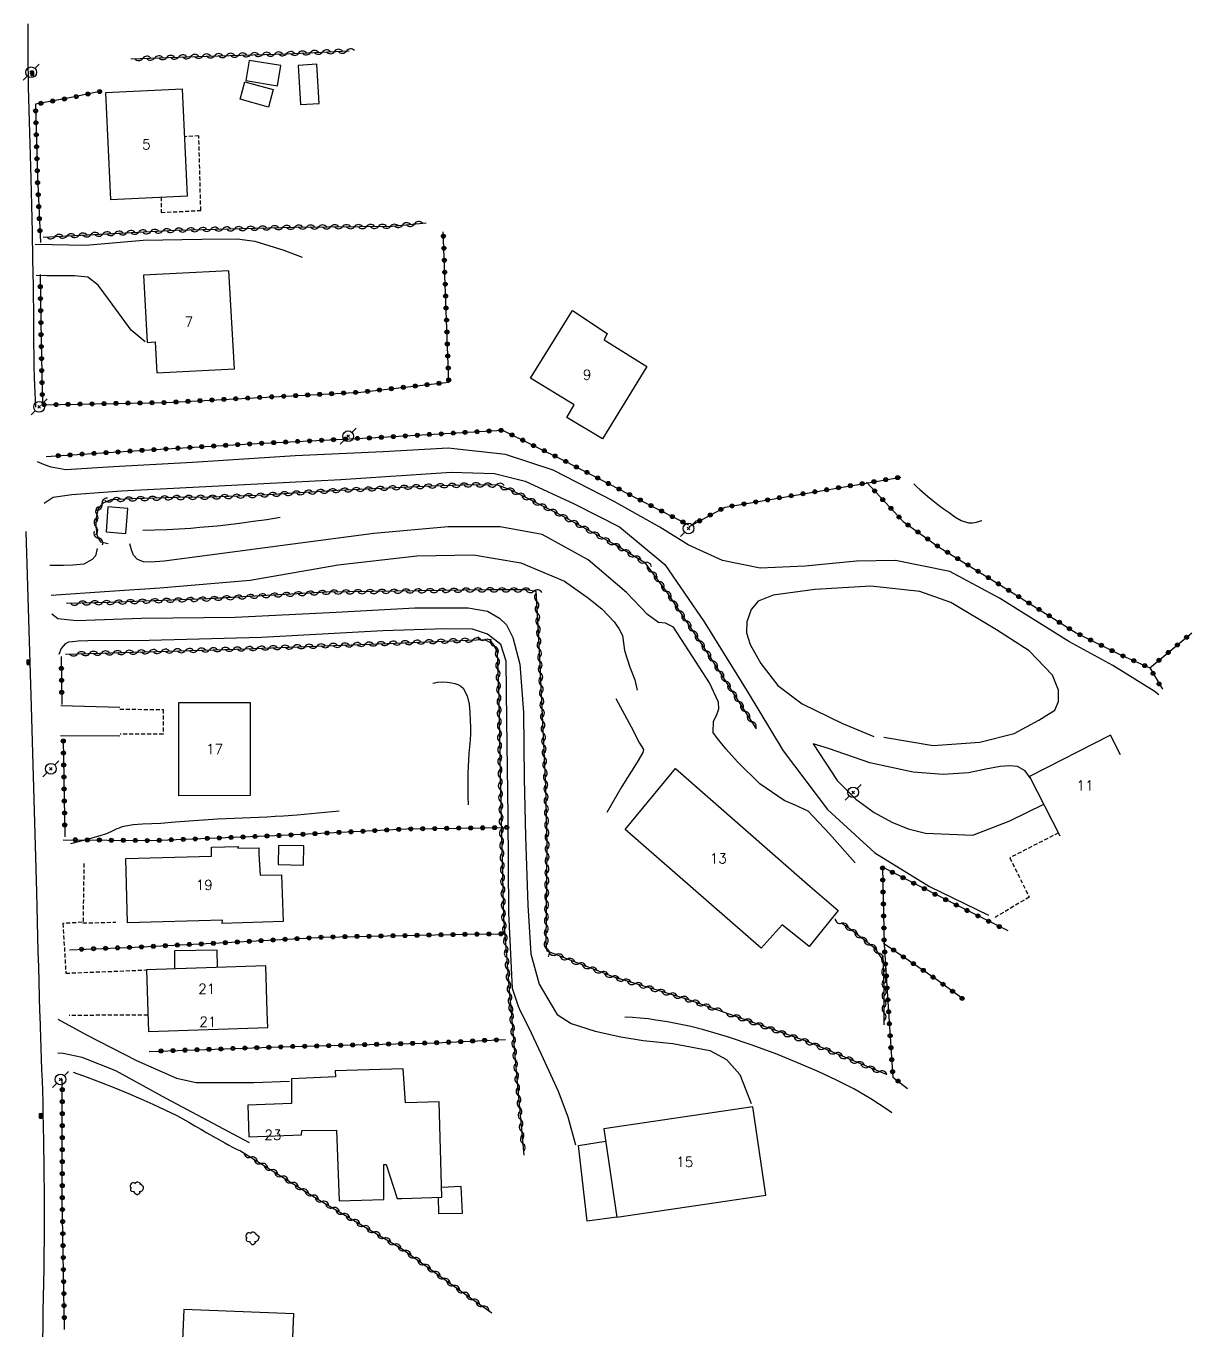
# Model space of a CAD drawing. Header units: millimetres. Extents: x 145999 to 147000, y 141000 to 142001.
# Drawn here: x 146268.3 to 146414.2, y 141631.1 to 141794.3 of the extents above; entities that cross this region are included whole.
import ezdxf
from ezdxf.enums import TextEntityAlignment as Align

# ---------------------------------------------------------------- set-up
doc = ezdxf.new("R2010")
doc.units = ezdxf.units.MM
doc.linetypes.add('DASHED', pattern=[0.75, 0.5, -0.25])
doc.layers.get('0').update_dxf_attribs({"linetype": 'CONTINUOUS'})
for name, color, linetype in [('W0008', 7, 'CONTINUOUS'), ('W0014', 7, 'CONTINUOUS'), ('W0017', 7, 'CONTINUOUS'), ('W0101', 7, 'CONTINUOUS'), ('W0104', 1, 'CONTINUOUS'), ('W0112', 1, 'DASHED'), ('W0211', 2, 'CONTINUOUS'), ('W0300', 7, 'CONTINUOUS'), ('W0310', 3, 'CONTINUOUS'), ('W0323', 7, 'CONTINUOUS'), ('W0401', 7, 'CONTINUOUS'), ('W0473', 7, 'CONTINUOUS'), ('W0991', 7, 'CONTINUOUS')]:
    doc.layers.add(name, color=color, linetype=linetype)
doc.styles.get("Standard").update_dxf_attribs({"font": 'romans.shx', "width": 0.85})

# ---------------------------------------------------------------- blocks, each defined once
blk = doc.blocks.new('T473')
for p, q in [((-0.166667, 0.166667), (0.166667, -0.166667)), ((-0.166667, -0.166667), (0.166667, 0.166667)), ((0.500001, 0.500001), (1.000002, 1.000002)), ((-1.000002, -1.000002), (-0.500001, -0.500001))]:
    blk.add_line(p, q)
blk.add_ellipse((0, 0), major_axis=(0.471405, 0.471405), ratio=1, start_param=5.4977871438, end_param=11.780972451)
blk = doc.blocks.new('T401')
for p, q in [((-0.3, 0.3), (0, 0.3)), ((-0.3, -0.25), (-0.3, 0.3)), ((-0.3, 0.15), (0, 0.15)), ((-0.3, 0), (0, 0)), ((0, 0.3), (0, -0.25)), ((-0.3, -0.15), (0, -0.15)), ((-0.3, -0.25), (-0.3, -0.3)), ((-0.3, -0.3), (0, -0.3)), ((0, -0.3), (0, -0.25))]:
    blk.add_line(p, q)
blk = doc.blocks.new('T300')
for p, q in [((-0.8, 0.51), (-0.86, 0.34)), ((-0.86, 0.34), (-0.86, 0.17)), ((-0.86, 0.17), (-0.74, 0.06)), ((-0.69, 0.63), (-0.8, 0.51)), ((-0.8, -0.06), (-0.74, 0.06)), ((-0.74, 0.06), (-0.69, 0.11)), ((-0.57, 0.69), (-0.69, 0.63)), ((-0.46, 0.69), (-0.57, 0.69)), ((-0.29, 0.63), (-0.46, 0.69)), ((-0.29, 0.63), (-0.17, 0.74)), ((-0.23, 0.57), (-0.29, 0.63)), ((-0.17, 0.74), (-0.06, 0.8)), ((-0.06, 0.8), (0.06, 0.8)), ((0.06, 0.8), (0.23, 0.74)), ((0.23, 0.74), (0.34, 0.63)), ((0.34, 0.63), (0.4, 0.51)), ((0.46, 0.46), (0.34, 0.46)), ((0.4, 0.51), (0.4, 0.46)), ((0.57, 0.4), (0.46, 0.46)), ((0.57, 0.4), (0.69, 0.29)), ((0.69, 0.29), (0.74, 0.17)), ((0.74, 0.06), (0.69, -0.17)), ((0.74, 0.17), (0.74, 0.06)), ((-0.8, -0.17), (-0.8, -0.06)), ((-0.8, -0.23), (-0.8, -0.17)), ((-0.74, -0.34), (-0.8, -0.23)), ((-0.69, -0.4), (-0.74, -0.34)), ((-0.51, -0.46), (-0.69, -0.4)), ((-0.4, -0.46), (-0.51, -0.46)), ((-0.4, -0.46), (-0.34, -0.46)), ((-0.34, -0.46), (-0.34, -0.4)), ((-0.34, -0.51), (-0.34, -0.46)), ((-0.29, -0.63), (-0.34, -0.51)), ((-0.17, -0.74), (-0.29, -0.63)), ((-0.06, -0.8), (-0.17, -0.74)), ((0.06, -0.8), (-0.06, -0.8)), ((0.17, -0.74), (0.06, -0.8)), ((0.23, -0.69), (0.17, -0.74)), ((0.29, -0.46), (0.23, -0.46)), ((0.29, -0.63), (0.23, -0.69)), ((0.46, -0.4), (0.29, -0.46)), ((0.34, -0.51), (0.29, -0.63)), ((0.34, -0.51), (0.34, -0.46)), ((0.57, -0.34), (0.46, -0.4)), ((0.63, -0.29), (0.57, -0.34)), ((0.69, -0.17), (0.63, -0.29))]:
    blk.add_line(p, q)
blk = doc.blocks.new('t310o')
at = {"color": 0, "linetype": 'Continuous'}
for centre, start, end in [((-0.5, 0.38), 216.8699, 323.1304), ((0.5, -0.37), 36.8699, 143.1303)]:
    blk.add_arc(centre, 0.625, start, end, dxfattribs=at)
blk = doc.blocks.new('t323o')
at = {"color": 0, "linetype": 'Continuous'}
for radius in [0.25, 0.15]:
    blk.add_circle((0, 0), radius, dxfattribs=at)

msp = doc.modelspace()

# ---------------------------------------------------------------- linework, layer by layer
at = {"layer": 'W0008'}
for points in [[(146270.05, 141671), (146270, 141672.87), (146269.95, 141674.75), (146269.89, 141676.62), (146269.84, 141678.49), (146269.79, 141680.36), (146269.74, 141682.24), (146269.69, 141684.11), (146269.64, 141685.98), (146269.47, 141691.78), (146269.31, 141697.57), (146269.15, 141703.37), (146268.98, 141709.17), (146268.82, 141714.65), (146268.65, 141720.13), (146268.49, 141725.61), (146268.32, 141731.09)], [(146270.39, 141629.92), (146270.43, 141631.71), (146270.47, 141633.51), (146270.5, 141635.3), (146270.53, 141637.1), (146270.56, 141638.89), (146270.58, 141640.69), (146270.6, 141642.49), (146270.61, 141644.28), (146270.6, 141647.81), (146270.58, 141651.33), (146270.54, 141654.85), (146270.47, 141658.37), (146270.44, 141659.72), (146270.4, 141661.06), (146270.35, 141662.41), (146270.3, 141663.75), (146270.25, 141665.1), (146270.2, 141666.44), (146270.15, 141667.78), (146270.11, 141669.13), (146270.1, 141669.6), (146270.08, 141670.06), (146270.07, 141670.53), (146270.05, 141671)]]:
    msp.add_lwpolyline(points, dxfattribs=at)
at = {"layer": 'W0014'}
msp.add_lwpolyline([(146268.55, 141794.57), (146268.55, 141793.25), (146268.55, 141791.93), (146268.55, 141790.62), (146268.55, 141789.3), (146268.56, 141787.98), (146268.57, 141786.66), (146268.6, 141785.24), (146268.64, 141783.81), (146268.69, 141782.38), (146268.74, 141780.95), (146268.78, 141779.53), (146268.83, 141778.1), (146268.88, 141776.67), (146268.91, 141775.25), (146268.99, 141771.88), (146269.06, 141768.51), (146269.13, 141765.14), (146269.18, 141761.77), (146269.2, 141760.34), (146269.22, 141758.91), (146269.23, 141757.48), (146269.24, 141756.04), (146269.25, 141754.61), (146269.27, 141753.18), (146269.29, 141751.75), (146269.33, 141750.32), (146269.36, 141749.4), (146269.39, 141748.48), (146269.43, 141747.56), (146269.48, 141746.64)], dxfattribs=at)
at = {"layer": 'W0017'}
for points in [[(146269.44, 141767.02), (146275.78, 141766.89), (146282.98, 141767.53), (146290.31, 141767.66), (146294.71, 141767.69), (146296.92, 141767.4), (146300.54, 141766.26), (146302.83, 141765.38)], [(146283.23, 141754.78), (146281.47, 141756.27), (146278.73, 141759.98), (146277.31, 141761.89), (146276.05, 141762.89), (146274.35, 141763.06), (146270.89, 141763.06), (146269.58, 141763.1)], [(146410.02, 141710.66), (146409.42, 141711.12), (146404.27, 141714.3), (146398.76, 141717.3), (146390.08, 141722.72), (146383.86, 141726.07), (146377.09, 141727.45), (146372.21, 141727.35), (146365.79, 141726.76), (146360.16, 141726.5), (146355.42, 141727.43), (146351.13, 141729.42), (146347.59, 141731.63), (146341.8, 141734.89), (146334.23, 141738.75), (146328.29, 141740.7), (146321.13, 141741.49), (146312.99, 141741.05), (146301.98, 141740.52), (146289.12, 141739.7), (146279.26, 141739.18), (146273.3, 141738.79), (146271.46, 141739.13), (146270.61, 141739.43), (146269.74, 141739.79)], [(146270.57, 141734.61), (146271.7, 141735.35), (146274.03, 141735.71), (146280.24, 141736.18), (146294.85, 141736.93), (146307.67, 141737.56), (146321.49, 141738.5), (146326.9, 141738.33), (146330.73, 141737.38), (146336.89, 141734.55), (146342.56, 141731.68), (146348.23, 141726.94), (146353.16, 141719.79), (146358.5, 141711.11), (146363.03, 141703.66), (146368.57, 141696.3), (146374.51, 141690.87), (146381.31, 141686.67), (146388.73, 141683.09)], [(146372.05, 141689.62), (146368.81, 141693.28), (146366.14, 141696.1), (146364.54, 141696.83), (146363.15, 141697.42), (146360.12, 141699.51), (146357.29, 141702.27), (146355.89, 141703.87), (146354.8, 141705.17), (146354.28, 141705.93), (146354.31, 141707.35), (146354.67, 141708.06), (146354.97, 141708.91), (146354.92, 141709.74), (146353.82, 141712.16), (146351.21, 141716.15), (146349.31, 141719.11), (146348.31, 141719.6), (146347.43, 141719.7), (146346.06, 141720.71), (146343.44, 141723.43), (146338.63, 141727.54), (146332.88, 141730.7), (146327.61, 141731.67), (146321.11, 141731.65), (146311.83, 141730.83), (146301.67, 141729.51), (146291.28, 141728.1), (146285.6, 141727.37), (146283.9, 141727.24), (146283.02, 141727.28), (146282.26, 141727.58), (146281.77, 141728.12), (146281.49, 141728.79), (146281.29, 141729.55)], [(146277.2, 141728.94), (146276.99, 141728.05), (146276.59, 141727.58), (146275.52, 141727.01), (146274.18, 141726.88), (146273, 141726.81), (146271.3, 141726.84)], [(146271.46, 141723.11), (146278.73, 141723.6), (146285.06, 141724.05), (146296.33, 141724.98), (146307.36, 141726.91), (146317.2, 141728.03), (146324.27, 141728.15), (146330.21, 141727.17), (146335.67, 141724.85), (146338.68, 141722.72), (146340.39, 141721.35), (146341.88, 141719.76), (146342.48, 141718.96), (146342.93, 141718.08), (146343.19, 141716.18), (146343.85, 141714.1), (146344.48, 141712.51), (146344.76, 141711.21)], [(146375.62, 141705.35), (146381.8, 141704.31), (146387.61, 141704.73), (146391.92, 141705.8), (146395, 141707.48), (146397, 141708.73), (146397.45, 141709.8), (146397.45, 141711.25), (146396.71, 141713.1), (146393.8, 141716.17), (146389.71, 141718.79), (146384, 141722.2), (146380.1, 141723.55), (146373.97, 141724.23), (146366.97, 141723.81), (146361.79, 141723.12), (146359.89, 141722.38), (146359.04, 141721.31), (146358.48, 141719.79), (146358.42, 141718.39), (146358.88, 141716.93), (146360.23, 141714.58), (146362.35, 141711.83), (146365.38, 141709.53), (146370.38, 141707.11), (146374.37, 141705.42)], [(146271.55, 141720.76), (146272.29, 141720.21), (146274.63, 141719.95), (146282.77, 141720.22), (146294.48, 141720.37), (146307.11, 141720.98), (146316.93, 141721.53), (146323.6, 141721.51), (146326.04, 141721.09), (146327.54, 141720.23), (146328.42, 141719.4), (146329.2, 141717.81), (146330.06, 141714.47), (146330.56, 141708.43), (146330.64, 141700.18), (146330.79, 141692.94), (146331.1, 141684.34), (146331.44, 141678.25), (146332.48, 141674.47), (146334.54, 141671)], [(146330.22, 141671), (146329.9, 141671.65), (146329.16, 141673.9), (146328.69, 141683.38), (146328.63, 141695.53), (146328.47, 141707.45), (146328.37, 141714.87), (146327.69, 141716.95), (146326.05, 141718.24), (146324.14, 141718.88), (146320.8, 141718.91), (146312.94, 141718.65), (146297.78, 141717.83), (146283.7, 141717.45), (146276.04, 141717.38), (146274.82, 141717.35), (146274.12, 141717.29), (146273.62, 141717.22), (146273.19, 141717.03), (146272.7, 141716.44), (146272.43, 141715.7)], [(146280.03, 141709.05), (146272.65, 141709.28)], [(146342.07, 141710.2), (146344.01, 141706.64), (146345.07, 141704.6), (146345.55, 141703.8), (146345.46, 141703.45), (146344.75, 141702.23), (146342.86, 141699.2), (146340.95, 141695.93)], [(146280.04, 141705.46), (146272.63, 141705.52)], [(146393.92, 141700.27), (146393.3, 141701.12), (146392.33, 141701.67), (146391.35, 141701.77), (146390.16, 141701.69), (146388.37, 141701.36), (146386.2, 141700.9), (146383.05, 141700.68), (146379.3, 141700.99), (146373.86, 141702.15), (146368.7, 141703.93), (146366.77, 141704.53)], [(146366.78, 141704.53), (146369.77, 141699.93), (146372.11, 141697.6), (146374.42, 141695.93), (146376.62, 141694.71), (146378.67, 141693.88), (146380.84, 141693.35), (146386.74, 141693.11), (146391.4, 141694.89), (146395.62, 141696.96)], [(146272.3, 141670.09), (146275.86, 141668.11), (146282.11, 141664.92), (146287.13, 141662.7), (146289.61, 141662.16), (146292.33, 141662.14), (146296.79, 141662.14), (146301.26, 141662.32)], [(146337.07, 141654.31), (146336.13, 141657.83), (146334.93, 141661.01), (146332.8, 141665.66), (146331.21, 141669.02), (146330.22, 141671)], [(146334.54, 141671), (146334.75, 141670.66), (146336.51, 141669.53), (146339.52, 141668.56), (146342.7, 141667.88), (146345.51, 141667.4), (146349.23, 141667.04), (146353.84, 141666.17), (146355.92, 141665.05), (146357.61, 141663.14), (146359.01, 141659.52)], [(146296.28, 141654.61), (146285.82, 141660.15), (146279.52, 141663.6), (146275.31, 141665.27), (146272.97, 141665.77), (146272.27, 141665.82)]]:
    msp.add_lwpolyline(points, dxfattribs=at)
at = {"layer": 'W0101'}
for points in [[(146278.23, 141785.95), (146278.86, 141772.6), (146288.49, 141773.05), (146287.86, 141786.4)], [(146282.99, 141763.15), (146283.46, 141754.7), (146284.46, 141754.79), (146284.68, 141750.91), (146294.4, 141751.44), (146293.69, 141763.69)], [(146340.43, 141742.68), (146335.98, 141745.34), (146336.86, 141746.9), (146331.41, 141750.27), (146336.66, 141758.7), (146341.02, 141755.86), (146340.61, 141755.06), (146345.96, 141751.71)], [(146287.43, 141698.03), (146287.42, 141709.67), (146296.34, 141709.68), (146296.35, 141698.04)], [(146349.56, 141701.42), (146366.4, 141686.69), (146369.89, 141683.68), (146366.29, 141679.17), (146362.91, 141681.88), (146360.28, 141678.96), (146343.25, 141693.82)], [(146280.81, 141690.17), (146291.52, 141690.45), (146291.51, 141691.61), (146294.86, 141691.69), (146294.82, 141691.45), (146297.45, 141691.5), (146297.45, 141690.71), (146297.6, 141688.1), (146300.26, 141688.12), (146300.48, 141682.29), (146292.85, 141682.04), (146292.87, 141682.45), (146281.02, 141682.11)], [(146296.04, 141659.3), (146296.19, 141655.37), (146302.75, 141655.62), (146302.81, 141656.14), (146307.16, 141656.2), (146307.49, 141647.34), (146313.07, 141647.52), (146313.05, 141651.9), (146313.37, 141651.89), (146314.75, 141647.64), (146315.33, 141647.64), (146320.34, 141647.83), (146319.99, 141659.73), (146315.77, 141659.61), (146315.49, 141663.87), (146306.98, 141663.6), (146307.01, 141662.86), (146301.51, 141662.62), (146301.53, 141659.52)], [(146359.22, 141659.11), (146340.58, 141656.36), (146342.21, 141645.32), (146360.85, 141648.07)], [(146301.81, 141633.2), (146288.03, 141633.77), (146287.67, 141625.07), (146301.45, 141624.5)]]:
    msp.add_lwpolyline(points, close=True, dxfattribs=at)
for points in [[(146405.22, 141703.14), (146403.96, 141705.6), (146393.85, 141700.45), (146397.63, 141693.02)], [(146298.3, 141676.73), (146283.36, 141676.23), (146283.54, 141671)], [(146298.49, 141671), (146298.3, 141676.73)], [(146283.54, 141671), (146283.62, 141668.53), (146298.56, 141669.02), (146298.49, 141671)]]:
    msp.add_lwpolyline(points, dxfattribs=at)
at = {"layer": 'W0104'}
for points in [[(146295.79, 141787.49), (146299.76, 141786.83), (146300.17, 141789.36), (146296.2, 141790.01)], [(146304.98, 141784.62), (146304.67, 141789.51), (146302.34, 141789.36), (146302.65, 141784.47)], [(146298.63, 141784.17), (146295.08, 141785.14), (146295.67, 141787.32), (146299.23, 141786.35)], [(146278.33, 141731.02), (146280.8, 141730.83), (146281.04, 141733.97), (146278.56, 141734.16)], [(146303.05, 141691.74), (146299.88, 141691.8), (146299.84, 141689.41), (146303, 141689.35)]]:
    msp.add_lwpolyline(points, close=True, dxfattribs=at)
for points in [[(146292.25, 141676.53), (146292.21, 141678.71), (146286.87, 141678.63), (146286.9, 141676.45)], [(146342.21, 141645.32), (146338.51, 141644.83), (146337.43, 141654.29), (146340.81, 141654.83)], [(146319.85, 141647.81), (146319.89, 141645.75), (146322.9, 141645.83), (146322.74, 141649.13), (146320.3, 141649.02)]]:
    msp.add_lwpolyline(points, dxfattribs=at)
at = {"layer": 'W0112'}
for points in [[(146285.23, 141772.9), (146285.21, 141770.98), (146290.17, 141771.23), (146289.92, 141780.55), (146288.14, 141780.45)], [(146280.06, 141708.86), (146285.48, 141708.8), (146285.46, 141705.71), (146280.09, 141705.73)], [(146397.45, 141693.38), (146391.36, 141690.25), (146393.8, 141685.34), (146389.54, 141682.81)], [(146275.55, 141689.54), (146275.43, 141682.11), (146279.56, 141682.21)], [(146275.32, 141682.19), (146272.92, 141682.05), (146273.29, 141675.83), (146283.36, 141676.23)], [(146283.55, 141670.59), (146273.7, 141670.54)]]:
    msp.add_lwpolyline(points, dxfattribs=at)
at = {"layer": 'W0211'}
msp.add_lwpolyline([(146379.38, 141737.02), (146379.41, 141737), (146379.75, 141736.67), (146380.11, 141736.34), (146380.47, 141736.02), (146381.09, 141735.48), (146381.73, 141734.96), (146382.38, 141734.45), (146383.05, 141733.97), (146383.77, 141733.45), (146384.5, 141732.91), (146385.31, 141732.44), (146386.19, 141732.17), (146386.72, 141732.15), (146387.23, 141732.25), (146387.72, 141732.4), (146387.89, 141732.46)], dxfattribs=at)
at = {"layer": 'W0300'}
for points in [[(146282.9, 141731.24), (146284.41, 141731.28), (146285.92, 141731.34), (146287.43, 141731.42), (146288.94, 141731.51), (146290.04, 141731.6), (146291.13, 141731.69), (146292.22, 141731.8), (146293.31, 141731.92), (146295.02, 141732.12), (146296.72, 141732.35), (146298.42, 141732.59), (146300.11, 141732.85)], [(146319.2, 141712.12), (146319.79, 141712.23), (146320.38, 141712.28), (146320.97, 141712.25), (146321.56, 141712.16), (146321.94, 141712.07), (146322.32, 141711.95), (146322.69, 141711.75), (146322.99, 141711.47), (146323.51, 141710.52), (146323.74, 141709.47), (146323.81, 141708.43), (146323.87, 141707.44), (146323.91, 141706.61), (146323.91, 141705.79), (146323.87, 141704.96), (146323.8, 141704.14), (146323.72, 141703.32), (146323.65, 141702.5), (146323.6, 141701.68), (146323.57, 141700.85), (146323.56, 141699.86), (146323.57, 141698.87), (146323.59, 141697.88), (146323.62, 141696.89)], [(146273.9, 141692.07), (146275.04, 141692.33), (146276.17, 141692.63), (146277.29, 141692.96), (146278.41, 141693.32), (146278.68, 141693.43), (146278.94, 141693.54), (146279.2, 141693.66), (146279.46, 141693.79), (146279.72, 141693.91), (146279.99, 141694.02), (146280.26, 141694.12), (146280.54, 141694.2), (146281.69, 141694.41), (146282.86, 141694.5), (146284.03, 141694.55), (146285.19, 141694.61), (146286.96, 141694.76), (146288.73, 141694.89), (146290.5, 141695.02), (146292.27, 141695.13), (146293.3, 141695.19), (146294.33, 141695.23), (146295.35, 141695.28), (146296.38, 141695.32), (146297.41, 141695.36), (146298.44, 141695.4), (146299.47, 141695.46), (146300.5, 141695.52), (146302.24, 141695.65), (146303.98, 141695.79), (146305.72, 141695.95), (146307.46, 141696.13)], [(146376.63, 141658.35), (146376.05, 141658.77), (146373.98, 141660.12), (146371.86, 141661.35), (146369.69, 141662.46), (146367.48, 141663.49), (146365.25, 141664.46), (146362.22, 141665.69), (146359.15, 141666.83), (146356.05, 141667.86), (146352.92, 141668.79), (146351.48, 141669.15), (146350.02, 141669.47), (146348.56, 141669.74), (146347.1, 141669.97), (146346.13, 141670.1), (146345.15, 141670.21), (146344.17, 141670.29), (146343.2, 141670.34)], [(146274.2, 141663.46), (146275.95, 141662.82), (146277.69, 141662.16), (146279.42, 141661.48), (146281.14, 141660.77), (146282.67, 141660.12), (146284.18, 141659.44), (146285.69, 141658.74), (146287.17, 141658.01), (146287.94, 141657.6), (146288.69, 141657.18), (146289.44, 141656.75), (146290.18, 141656.31), (146290.92, 141655.87), (146291.66, 141655.44), (146292.41, 141655.01), (146293.17, 141654.59), (146293.66, 141654.33), (146294.15, 141654.08), (146294.65, 141653.83), (146295.15, 141653.59)]]:
    msp.add_lwpolyline(points, dxfattribs=at)
at = {"layer": 'W0310'}
for points in [[(146281.41, 141790.19), (146290.9, 141790.55), (146300.99, 141790.84), (146308.73, 141791.19)], [(146270.43, 141767.88), (146287.06, 141768.76), (146301.93, 141769.13), (146314.12, 141769.25), (146318.38, 141769.7)], [(146359.67, 141706.39), (146353.35, 141716.23), (146348.55, 141723.42), (146345.82, 141727.11), (146342.07, 141729.37), (146335.12, 141733.17), (146329.08, 141736.21), (146327.31, 141736.86), (146324.14, 141736.92), (146319.02, 141736.76), (146307.31, 141736.21), (146297.17, 141735.59), (146291.34, 141735.36), (146287.14, 141735.32), (146281.68, 141735.15), (146278.91, 141735.04), (146277.93, 141734.63), (146277.32, 141733.94), (146277.08, 141732.78), (146277.04, 141731.64), (146277.2, 141730.49), (146277.64, 141729.78), (146278.57, 141729.57)], [(146355.44, 141671), (146350.85, 141672.62), (146341.89, 141675.31), (146335.98, 141677.61), (146333.51, 141678.6), (146333.38, 141679.47), (146333.51, 141691.79), (146333.34, 141699.18), (146332.45, 141717.81), (146332.17, 141722.96), (146332.11, 141723.56), (146330.9, 141723.76), (146325.92, 141723.78), (146305.94, 141723.48), (146291, 141722.64), (146278.71, 141722.2), (146273.38, 141722.09)], [(146273.25, 141715.72), (146294.55, 141716.36), (146313.48, 141717.07), (146325.64, 141717.55), (146326.73, 141717.04), (146327.25, 141715.97), (146327.47, 141710.1), (146327.6, 141700.61), (146327.82, 141691.43), (146328.04, 141682.81), (146328.74, 141673.7), (146328.98, 141671)], [(146375.65, 141671), (146375.66, 141673.45), (146375.59, 141677.37), (146374.56, 141678.89), (146371.54, 141681.25), (146370.33, 141682.09)], [(146328.98, 141671), (146329.54, 141664.51), (146330.57, 141653.06)], [(146375.97, 141663.14), (146366.01, 141667.27), (146355.44, 141671)], [(146375.64, 141669.38), (146375.65, 141671)], [(146295.15, 141653.59), (146304.79, 141647.57), (146315.27, 141641.39), (146322.79, 141636), (146326.59, 141633.34)]]:
    msp.add_lwpolyline(points, dxfattribs=at)
at = {"layer": 'W0323'}
for points in [[(146277.73, 141786.15), (146273.74, 141785.3), (146269.48, 141784.51), (146269.72, 141775.42), (146270.11, 141767.21)], [(146270.07, 141763.21), (146270.19, 141754.81), (146270.35, 141746.93), (146285.88, 141747.21), (146310.2, 141748.51), (146321.19, 141749.75), (146320.54, 141767.62), (146320.49, 141768.57)], [(146270.83, 141740.46), (146283.69, 141741.28), (146296.39, 141742.05), (146312.07, 141742.83), (146327.93, 141743.73), (146335.76, 141739.88), (146345.82, 141734.67), (146351.2, 141731.9)], [(146351.26, 141731.7), (146355.76, 141734.13), (146366.28, 141735.92), (146374.39, 141737.3), (146377.76, 141737.89)], [(146373.44, 141737.26), (146378.05, 141732.32), (146382.47, 141729.17), (146390.54, 141724.17), (146399.69, 141718.39), (146405.15, 141715.68), (146408.88, 141714.02), (146410.46, 141711.35)], [(146408.88, 141714.02), (146414.16, 141718.39)], [(146272.71, 141715.43), (146272.79, 141709.45)], [(146272.96, 141705.11), (146273.17, 141692.87)], [(146272.97, 141692.52), (146284.02, 141692.42), (146299.44, 141693.03), (146315.89, 141693.87), (146328.6, 141694.06)], [(146391.16, 141681.12), (146384.07, 141684.65), (146375.46, 141689.09), (146375.66, 141679.43), (146376.22, 141671)], [(146273.75, 141678.77), (146281.91, 141679.08), (146293.28, 141679.65), (146305.58, 141680.35), (146323.41, 141680.69), (146328.23, 141680.76)], [(146385.66, 141672.49), (146382.08, 141675.13), (146375.59, 141679.56)], [(146376.22, 141671), (146376.75, 141662.83), (146378.58, 141661.41)], [(146283.69, 141666.05), (146301.33, 141666.65), (146319.51, 141667.12), (146328.28, 141667.55)], [(146273.11, 141631.26), (146272.84, 141647.75), (146272.84, 141662.58)]]:
    msp.add_lwpolyline(points, dxfattribs=at)

# ---------------------------------------------------------------- block references
at = {"layer": 'W0300'}
for p in [(146282.21, 141648.92), (146296.67, 141642.67)]:
    msp.add_blockref('T300', p, dxfattribs=at)
at = {"layer": 'W0310'}
for p, rotation in [((146282.91, 141790.25), 2.135831242445573), ((146284.41, 141790.3), 2.135831242445573), ((146285.9, 141790.36), 2.135831242445573), ((146287.4, 141790.42), 2.135831242445573), ((146288.9, 141790.47), 2.135831242445573), ((146290.4, 141790.53), 2.135831242445573), ((146291.9, 141790.58), 1.652140995517931), ((146293.4, 141790.62), 1.652140995517931), ((146294.9, 141790.66), 1.652140995517931), ((146296.4, 141790.71), 1.652140995517931), ((146297.9, 141790.75), 1.652140995517931), ((146299.4, 141790.79), 1.652140995517931), ((146300.9, 141790.84), 1.652140995517931), ((146302.4, 141790.9), 2.605986414318781), ((146303.89, 141790.97), 2.605986414318781), ((146305.39, 141791.04), 2.605986414318781), ((146306.89, 141791.11), 2.605986414318781), ((146308.39, 141791.17), 2.605986414318781), ((146295.91, 141768.98), 1.432769921527625), ((146297.4, 141769.02), 1.432769921527625), ((146298.9, 141769.06), 1.432769921527625), ((146300.4, 141769.09), 1.432769921527625), ((146301.9, 141769.13), 1.432769921527625), ((146303.4, 141769.15), 0.5501354283988414), ((146304.9, 141769.16), 0.5501354283988414), ((146306.4, 141769.18), 0.5501354283988414), ((146307.9, 141769.19), 0.5501354283988414), ((146309.4, 141769.2), 0.5501354283988414), ((146310.9, 141769.22), 0.5501354283988414), ((146312.4, 141769.23), 0.5501354283988414), ((146313.9, 141769.25), 0.5501354283988414), ((146315.4, 141769.39), 6.039966669045651), ((146316.89, 141769.54), 6.039966669045651), ((146271.93, 141767.96), 3.018754929239798), ((146273.43, 141768.04), 3.018754929239798), ((146274.92, 141768.12), 3.018754929239798), ((146276.42, 141768.2), 3.018754929239798), ((146277.92, 141768.28), 3.018754929239798), ((146279.42, 141768.36), 3.018754929239798), ((146280.92, 141768.44), 3.018754929239798), ((146282.41, 141768.52), 3.018754929239798), ((146283.91, 141768.59), 3.018754929239798), ((146285.41, 141768.67), 3.018754929239798), ((146286.91, 141768.75), 3.018754929239798), ((146288.41, 141768.79), 1.432769921527625), ((146289.91, 141768.83), 1.432769921527625), ((146291.41, 141768.87), 1.432769921527625), ((146292.91, 141768.91), 1.432769921527625), ((146294.41, 141768.94), 1.432769921527625), ((146310.63, 141736.37), 182.7033001751218), ((146312.12, 141736.44), 182.7033001751218), ((146313.62, 141736.51), 182.7033001751218), ((146315.12, 141736.58), 182.7033001751218), ((146316.62, 141736.65), 182.7033001751218), ((146318.12, 141736.72), 182.7033001751218), ((146319.62, 141736.78), 181.7228301990698), ((146321.11, 141736.83), 181.7228301990698), ((146322.61, 141736.87), 181.7228301990698), ((146324.11, 141736.92), 181.7228301990698), ((146325.61, 141736.89), 179.0246931738621), ((146327.11, 141736.87), 179.0246931738621), ((146328.53, 141736.41), 159.6463121663481), ((146277.81, 141734.49), 228.274221764025), ((146279.16, 141735.05), 182.1922674387983), ((146280.66, 141735.11), 182.1922674387983), ((146282.15, 141735.17), 181.8252917156576), ((146283.65, 141735.21), 181.8252917156576), ((146285.15, 141735.26), 181.8252917156576), ((146286.65, 141735.31), 181.8252917156576), ((146288.15, 141735.33), 180.5591650511361), ((146289.65, 141735.35), 180.5591650511361), ((146291.15, 141735.36), 180.5591650511361), ((146292.65, 141735.42), 182.2090111787299), ((146294.15, 141735.47), 182.2090111787299), ((146295.65, 141735.53), 182.2090111787299), ((146297.15, 141735.59), 182.2090111787299), ((146298.65, 141735.68), 183.5059451778687), ((146300.14, 141735.77), 183.5059451778687), ((146301.64, 141735.86), 183.5059451778687), ((146303.14, 141735.96), 183.5059451778687), ((146304.63, 141736.05), 183.5059451778687), ((146306.13, 141736.14), 183.5059451778687), ((146307.63, 141736.23), 182.7033001751218), ((146309.13, 141736.3), 182.7033001751218), ((146329.9, 141735.8), 153.321266869897), ((146331.24, 141735.12), 153.321266869897), ((146332.58, 141734.45), 153.321266869897), ((146277.16, 141733.19), 258.3565685006508), ((146333.92, 141733.78), 153.321266869897), ((146335.26, 141733.1), 151.338158658517), ((146277.04, 141731.7), 268.1960048841781), ((146336.57, 141732.38), 151.338158658517), ((146337.89, 141731.66), 151.338158658517), ((146277.35, 141730.25), 301.9256346110225), ((146339.21, 141730.94), 151.338158658517), ((146340.52, 141730.22), 151.338158658517), ((146341.84, 141729.5), 151.338158658517), ((146343.13, 141728.73), 148.8477268946726), ((146344.41, 141727.96), 148.8477268946726), ((146345.69, 141727.18), 148.8477268946726), ((146346.63, 141726.02), 126.5377736342254), ((146347.52, 141724.81), 126.5377736342254), ((146301.85, 141723.25), 183.225491732884), ((146303.35, 141723.34), 183.225491732884), ((146304.85, 141723.42), 183.225491732884), ((146306.35, 141723.49), 180.8486793311013), ((146307.85, 141723.51), 180.8486793311013), ((146309.35, 141723.54), 180.8486793311013), ((146310.85, 141723.56), 180.8486793311013), ((146312.35, 141723.58), 180.8486793311013), ((146313.85, 141723.6), 180.8486793311013), ((146315.35, 141723.62), 180.8486793311013), ((146316.85, 141723.65), 180.8486793311013), ((146318.35, 141723.67), 180.8486793311013), ((146319.85, 141723.69), 180.8486793311013), ((146321.35, 141723.71), 180.8486793311013), ((146322.85, 141723.74), 180.8486793311013), ((146324.35, 141723.76), 180.8486793311013), ((146325.85, 141723.78), 180.8486793311013), ((146327.35, 141723.77), 179.7239333335484), ((146328.85, 141723.77), 179.7239333335484), ((146330.35, 141723.76), 179.7239333335484), ((146331.83, 141723.61), 170.7528144798311), ((146348.41, 141723.61), 126.5377736342254), ((146274.88, 141722.12), 181.1605886027094), ((146276.38, 141722.15), 181.1605886027094), ((146277.88, 141722.18), 181.1605886027094), ((146279.38, 141722.22), 182.0691891563033), ((146280.88, 141722.28), 182.0691891563033), ((146282.38, 141722.33), 182.0691891563033), ((146283.88, 141722.39), 182.0691891563033), ((146285.38, 141722.44), 182.0691891563033), ((146286.87, 141722.49), 182.0691891563033), ((146288.37, 141722.55), 182.0691891563033), ((146289.87, 141722.6), 182.0691891563033), ((146291.37, 141722.66), 183.225491732884), ((146292.87, 141722.75), 183.225491732884), ((146294.37, 141722.83), 183.225491732884), ((146295.86, 141722.92), 183.225491732884), ((146297.36, 141723), 183.225491732884), ((146298.86, 141723.09), 183.225491732884), ((146300.36, 141723.17), 183.225491732884), ((146332.2, 141722.35), 93.17921382408969), ((146349.25, 141722.37), 123.736023257005), ((146350.09, 141721.12), 123.736023257005), ((146332.29, 141720.85), 93.17921382408969), ((146332.37, 141719.35), 93.17921382408969), ((146350.92, 141719.87), 123.736023257005), ((146332.45, 141717.86), 93.17921382408969), ((146351.75, 141718.63), 123.736023257005), ((146304.73, 141716.74), 2.144940764174404), ((146306.23, 141716.8), 2.144940764174404), ((146307.73, 141716.85), 2.144940764174404), ((146309.23, 141716.91), 2.144940764174404), ((146310.73, 141716.97), 2.144940764174404), ((146312.23, 141717.02), 2.144940764174404), ((146313.72, 141717.08), 2.283086221398824), ((146315.22, 141717.14), 2.283086221398824), ((146316.72, 141717.2), 2.283086221398824), ((146318.22, 141717.26), 2.283086221398824), ((146319.72, 141717.32), 2.283086221398824), ((146321.22, 141717.38), 2.283086221398824), ((146322.72, 141717.44), 2.283086221398824), ((146324.22, 141717.5), 2.283086221398824), ((146325.71, 141717.52), 334.7330337195048), ((146326.89, 141716.71), 295.7260066164798), ((146332.52, 141716.36), 92.7125808068616), ((146352.59, 141717.38), 123.736023257005), ((146353.42, 141716.13), 122.7022602823067), ((146274.75, 141715.77), 1.715912007258713), ((146276.25, 141715.81), 1.715912007258713), ((146277.75, 141715.86), 1.715912007258713), ((146279.25, 141715.9), 1.715912007258713), ((146280.74, 141715.95), 1.715912007258713), ((146282.24, 141715.99), 1.715912007258713), ((146283.74, 141716.04), 1.715912007258713), ((146285.24, 141716.08), 1.715912007258713), ((146286.74, 141716.13), 1.715912007258713), ((146288.24, 141716.17), 1.715912007258713), ((146289.74, 141716.22), 1.715912007258713), ((146291.24, 141716.26), 1.715912007258713), ((146292.74, 141716.31), 1.715912007258713), ((146294.24, 141716.35), 1.715912007258713), ((146295.74, 141716.41), 2.144940764174404), ((146297.24, 141716.46), 2.144940764174404), ((146298.74, 141716.52), 2.144940764174404), ((146300.23, 141716.57), 2.144940764174404), ((146301.73, 141716.63), 2.144940764174404), ((146303.23, 141716.69), 2.144940764174404), ((146327.27, 141715.29), 272.1564810962109), ((146332.59, 141714.86), 92.7125808068616), ((146354.23, 141714.87), 122.7022602823067), ((146327.33, 141713.79), 272.1564810962109), ((146332.67, 141713.36), 92.7125808068616), ((146355.04, 141713.61), 122.7022602823067), ((146327.38, 141712.29), 272.1564810962109), ((146332.74, 141711.86), 92.7125808068616), ((146355.85, 141712.34), 122.7022602823067), ((146327.44, 141710.79), 272.1564810962109), ((146332.81, 141710.36), 92.7125808068616), ((146356.66, 141711.08), 122.7022602823067), ((146357.47, 141709.82), 122.7022602823067), ((146327.48, 141709.29), 270.7968972822677), ((146332.88, 141708.87), 92.7125808068616), ((146358.28, 141708.56), 122.7022602823067), ((146327.5, 141707.79), 270.7968972822677), ((146327.52, 141706.29), 270.7968972822677), ((146332.95, 141707.37), 92.7125808068616), ((146359.09, 141707.29), 122.7022602823067), ((146327.54, 141704.79), 270.7968972822677), ((146333.02, 141705.87), 92.7125808068616), ((146327.56, 141703.29), 270.7968972822677), ((146333.09, 141704.37), 92.7125808068616), ((146327.58, 141701.79), 270.7968972822677), ((146333.16, 141702.87), 92.7125808068616), ((146333.23, 141701.37), 92.7125808068616), ((146327.61, 141700.29), 271.3860688456622), ((146333.3, 141699.88), 92.7125808068616), ((146327.64, 141698.79), 271.3860688456622), ((146333.36, 141698.38), 91.34141293363128), ((146327.68, 141697.29), 271.3860688456622), ((146333.39, 141696.88), 91.34141293363128), ((146327.72, 141695.79), 271.3860688456622), ((146333.43, 141695.38), 91.34141293363128), ((146327.75, 141694.29), 271.3860688456622), ((146333.46, 141693.88), 91.34141293363128), ((146327.79, 141692.8), 271.3860688456622), ((146333.5, 141692.38), 91.34141293363128), ((146327.82, 141691.3), 271.4481989907239), ((146333.5, 141690.88), 89.39083967956323), ((146327.86, 141689.8), 271.4481989907239), ((146327.9, 141688.3), 271.4481989907239), ((146333.48, 141689.38), 89.39083967956323), ((146327.94, 141686.8), 271.4481989907239), ((146333.47, 141687.88), 89.39083967956323), ((146327.98, 141685.3), 271.4481989907239), ((146333.45, 141686.38), 89.39083967956323), ((146328.01, 141683.8), 271.4481989907239), ((146333.42, 141683.38), 89.39083967956323), ((146333.44, 141684.88), 89.39083967956323), ((146328.08, 141682.3), 274.4107235995158), ((146333.4, 141681.88), 89.39083967956323), ((146370.34, 141682.08), 145.1824197756717), ((146328.19, 141680.8), 274.4107235995158), ((146333.39, 141680.38), 89.39083967956323), ((146371.57, 141681.23), 141.9688402288559), ((146372.75, 141680.3), 141.9688402288559), ((146328.31, 141679.31), 274.4107235995158), ((146333.47, 141678.89), 98.88065915110896), ((146373.94, 141679.38), 141.9688402288559), ((146328.42, 141677.81), 274.4107235995158), ((146334.64, 141678.15), 157.9742479565752), ((146336.03, 141677.59), 158.7485594484002), ((146374.96, 141678.3), 124.288050470035), ((146375.6, 141677), 90.9643367424778), ((146328.54, 141676.32), 274.4107235995158), ((146337.43, 141677.04), 158.7485594484002), ((146338.83, 141676.5), 158.7485594484002), ((146340.22, 141675.96), 158.7485594484002), ((146375.62, 141675.5), 90.9643367424778), ((146328.66, 141674.82), 274.4107235995158), ((146341.62, 141675.41), 158.7485594484002), ((146343.05, 141674.96), 163.3183572542175), ((146344.49, 141674.53), 163.3183572542175), ((146345.93, 141674.1), 163.3183572542175), ((146375.65, 141674), 90.9643367424778), ((146328.77, 141673.33), 274.9417386387996), ((146347.36, 141673.67), 163.3183572542175), ((146348.8, 141673.24), 163.3183572542175), ((146350.24, 141672.81), 163.3183572542175), ((146375.65, 141672.5), 89.78894086334519), ((146328.9, 141671.83), 274.9417386387996), ((146328.98, 141670.99), 274.9417386387855), ((146351.66, 141672.34), 160.5431675272175), ((146353.07, 141671.84), 160.5431675272175), ((146354.49, 141671.34), 160.5431675272175), ((146375.65, 141670.88), 89.78894086334775), ((146329.11, 141669.49), 274.9417386387855), ((146356.86, 141670.5), 160.5431675271619), ((146358.27, 141670), 160.5431675271619), ((146359.69, 141669.5), 160.5431675271619), ((146329.23, 141668), 274.9417386387855), ((146361.1, 141669), 160.5431675271619), ((146362.52, 141668.5), 160.5431675271619), ((146363.93, 141668), 160.5431675271619), ((146365.34, 141667.5), 160.5431675271619), ((146329.36, 141666.5), 274.9417386387855), ((146366.74, 141666.96), 157.5175170901956), ((146368.13, 141666.39), 157.5175170901956), ((146369.52, 141665.82), 157.5175170901956), ((146329.49, 141665.01), 274.9417386387855), ((146370.9, 141665.24), 157.5175170901956), ((146372.29, 141664.67), 157.5175170901956), ((146329.63, 141663.51), 275.1664740306429), ((146373.67, 141664.1), 157.5175170901956), ((146375.06, 141663.52), 157.5175170901956), ((146329.76, 141662.02), 275.1664740306429), ((146329.9, 141660.53), 275.1664740306429), ((146330.03, 141659.03), 275.1664740306429), ((146330.17, 141657.54), 275.1664740306429), ((146330.3, 141656.04), 275.1664740306429), ((146330.44, 141654.55), 275.1664740306429), ((146296.42, 141652.8), 328.0106371599325), ((146297.69, 141652), 328.0106371599325), ((146298.96, 141651.21), 328.0106371599325), ((146300.24, 141650.41), 328.0106371599325), ((146301.51, 141649.62), 328.0106371599325), ((146302.78, 141648.82), 328.0106371599325), ((146304.05, 141648.03), 328.0106371599325), ((146305.33, 141647.25), 329.4683179639438), ((146306.63, 141646.49), 329.4683179639438), ((146307.92, 141645.72), 329.4683179639438), ((146309.21, 141644.96), 329.4683179639438), ((146310.5, 141644.2), 329.4683179639438), ((146311.79, 141643.44), 329.4683179639438), ((146313.09, 141642.68), 329.4683179639438), ((146314.38, 141641.91), 329.4683179639438), ((146315.65, 141641.12), 324.3996345961071), ((146316.87, 141640.24), 324.3996345961071), ((146318.09, 141639.37), 324.3996345961071), ((146319.31, 141638.5), 324.3996345961071), ((146320.53, 141637.62), 324.3996345961071), ((146321.75, 141636.75), 324.3996345961071), ((146322.97, 141635.88), 325.0362939862621), ((146324.2, 141635.02), 325.0362939862621), ((146325.42, 141634.16), 325.0362939862621)]:
    msp.add_blockref('t310o', p, dxfattribs=dict(at, rotation=rotation))
at = {"layer": 'W0323'}
for p, rotation in [((146274.58, 141785.48), 192.1025982949083), ((146276.04, 141785.79), 192.1025982949083), ((146277.51, 141786.11), 192.1025982949083), ((146269.51, 141783.69), 271.4868860950356), ((146270.16, 141784.64), 190.4861691222723), ((146271.63, 141784.91), 190.4861691222723), ((146273.11, 141785.18), 190.4861691222723), ((146269.54, 141782.2), 271.4868860950356), ((146269.58, 141780.7), 271.4868860950356), ((146269.62, 141779.2), 271.4868860950356), ((146269.66, 141777.7), 271.4868860950356), ((146269.7, 141776.2), 271.4868860950356), ((146269.75, 141774.7), 272.7256480938453), ((146269.83, 141773.2), 272.7256480938453), ((146269.9, 141771.7), 272.7256480938453), ((146269.97, 141770.2), 272.7256480938453), ((146270.04, 141768.71), 272.7256480938453), ((146320.52, 141768.01), 93.42318445855348), ((146320.58, 141766.51), 92.05672593645747), ((146320.64, 141765.01), 92.05672593645747), ((146320.69, 141763.51), 92.05672593645747), ((146270.09, 141761.71), 270.845934795524), ((146320.75, 141762.01), 92.05672593645747), ((146270.11, 141760.21), 270.845934795524), ((146320.8, 141760.52), 92.05672593645747), ((146270.14, 141758.71), 270.845934795524), ((146320.85, 141759.02), 92.05672593645747), ((146270.16, 141757.21), 270.845934795524), ((146320.91, 141757.52), 92.05672593645747), ((146320.96, 141756.02), 92.05672593645747), ((146270.18, 141755.71), 270.845934795524), ((146321.01, 141754.52), 92.05672593645747), ((146270.21, 141754.21), 271.1626162468432), ((146270.24, 141752.71), 271.1626162468432), ((146321.07, 141753.02), 92.05672593645747), ((146270.27, 141751.21), 271.1626162468432), ((146321.12, 141751.52), 92.05672593645747), ((146270.3, 141749.71), 271.1626162468432), ((146318.48, 141749.44), 6.421424974596508), ((146319.97, 141749.61), 6.421424974596508), ((146321.18, 141750.02), 92.05672593645747), ((146270.33, 141748.21), 271.1626162468432), ((146297.55, 141747.84), 3.048152516918655), ((146299.05, 141747.92), 3.048152516918655), ((146300.55, 141748), 3.048152516918655), ((146302.04, 141748.07), 3.048152516918655), ((146303.54, 141748.15), 3.048152516918655), ((146305.04, 141748.23), 3.048152516918655), ((146306.54, 141748.31), 3.048152516918655), ((146308.03, 141748.39), 3.048152516918655), ((146309.53, 141748.47), 3.048152516918655), ((146311.03, 141748.6), 6.421424974596508), ((146312.52, 141748.77), 6.421424974596508), ((146314.01, 141748.94), 6.421424974596508), ((146315.5, 141749.11), 6.421424974596508), ((146316.99, 141749.27), 6.421424974596508), ((146270.57, 141746.93), 1.059203467349991), ((146272.07, 141746.96), 1.059203467349991), ((146273.57, 141746.99), 1.059203467349991), ((146275.07, 141747.01), 1.059203467349991), ((146276.57, 141747.04), 1.059203467349991), ((146278.07, 141747.07), 1.059203467349991), ((146279.57, 141747.1), 1.059203467349991), ((146281.07, 141747.13), 1.059203467349991), ((146282.57, 141747.15), 1.059203467349991), ((146284.07, 141747.18), 1.059203467349991), ((146285.57, 141747.21), 1.059203467349991), ((146287.06, 141747.28), 3.048152516918655), ((146288.56, 141747.36), 3.048152516918655), ((146290.06, 141747.44), 3.048152516918655), ((146291.56, 141747.52), 3.048152516918655), ((146293.06, 141747.6), 3.048152516918655), ((146294.55, 141747.68), 3.048152516918655), ((146296.05, 141747.76), 3.048152516918655), ((146314.26, 141742.95), 3.28386228781101), ((146315.76, 141743.04), 3.28386228781101), ((146317.25, 141743.12), 3.28386228781101), ((146318.75, 141743.21), 3.28386228781101), ((146320.25, 141743.29), 3.28386228781101), ((146321.75, 141743.38), 3.28386228781101), ((146323.24, 141743.47), 3.28386228781101), ((146324.74, 141743.55), 3.28386228781101), ((146326.24, 141743.64), 3.28386228781101), ((146327.74, 141743.72), 3.28386228781101), ((146329.1, 141743.16), 333.7874434037919), ((146284.3, 141741.32), 3.459242774926546), ((146285.8, 141741.41), 3.459242774926546), ((146287.3, 141741.5), 3.459242774926546), ((146288.8, 141741.59), 3.459242774926546), ((146290.29, 141741.68), 3.459242774926546), ((146291.79, 141741.77), 3.459242774926546), ((146293.29, 141741.86), 3.459242774926546), ((146294.78, 141741.95), 3.459242774926546), ((146296.28, 141742.04), 3.459242774926546), ((146297.78, 141742.12), 2.841258702433875), ((146299.28, 141742.19), 2.841258702433875), ((146300.78, 141742.26), 2.841258702433875), ((146302.27, 141742.34), 2.841258702433875), ((146303.77, 141742.41), 2.841258702433875), ((146305.27, 141742.49), 2.841258702433875), ((146306.77, 141742.56), 2.841258702433875), ((146308.27, 141742.64), 2.841258702433875), ((146309.77, 141742.71), 2.841258702433875), ((146311.26, 141742.78), 2.841258702433875), ((146312.76, 141742.86), 3.28386228781101), ((146330.45, 141742.5), 333.7874434037919), ((146331.79, 141741.83), 333.7874434037919), ((146333.14, 141741.17), 333.7874434037919), ((146272.33, 141740.56), 3.644291653960987), ((146273.82, 141740.65), 3.644291653960987), ((146275.32, 141740.75), 3.644291653960987), ((146276.82, 141740.84), 3.644291653960987), ((146278.32, 141740.94), 3.644291653960987), ((146279.81, 141741.03), 3.644291653960987), ((146281.31, 141741.13), 3.644291653960987), ((146282.81, 141741.22), 3.644291653960987), ((146334.49, 141740.51), 333.7874434037919), ((146335.83, 141739.84), 332.6028968614773), ((146337.16, 141739.15), 332.6028968614773), ((146338.49, 141738.46), 332.6028968614773), ((146339.83, 141737.77), 332.6028968614773), ((146341.16, 141737.08), 332.6028968614773), ((146342.49, 141736.39), 332.6028968614773), ((146369.95, 141736.55), 9.624846755882109), ((146371.43, 141736.8), 9.624846755882109), ((146372.91, 141737.05), 9.624846755882109), ((146374.38, 141737.3), 9.624846755882109), ((146375.86, 141737.56), 9.890747733869787), ((146377.34, 141737.81), 9.890747733869787), ((146343.82, 141735.7), 332.6028968614773), ((146345.15, 141735.01), 332.6028968614773), ((146359.6, 141734.78), 9.699894098084453), ((146361.08, 141735.03), 9.699894098084453), ((146362.55, 141735.29), 9.699894098084453), ((146364.03, 141735.54), 9.699894098084453), ((146365.51, 141735.79), 9.699894098084453), ((146366.99, 141736.04), 9.624846755882109), ((146368.47, 141736.29), 9.624846755882109), ((146374.46, 141736.16), 313.0585136093042), ((146375.48, 141735.06), 313.0585136093042), ((146346.49, 141734.32), 332.8209377371738), ((146347.82, 141733.64), 332.8209377371738), ((146353.9, 141733.13), 28.28481222325467), ((146355.23, 141733.84), 28.28481222325467), ((146356.64, 141734.28), 9.699894098084453), ((146358.12, 141734.53), 9.699894098084453), ((146376.51, 141733.97), 313.0585136093042), ((146349.15, 141732.95), 332.8209377371738), ((146350.49, 141732.27), 332.8209377371738), ((146352.58, 141732.41), 28.28481222325467), ((146377.53, 141732.87), 313.0585136093042), ((146378.65, 141731.89), 324.5839013238593), ((146379.88, 141731.02), 324.5839013238593), ((146381.1, 141730.15), 324.5839013238593), ((146382.32, 141729.28), 324.5839013238593), ((146383.59, 141728.48), 328.1858087664514), ((146384.86, 141727.69), 328.1858087664514), ((146386.14, 141726.9), 328.1858087664514), ((146387.41, 141726.11), 328.1858087664514), ((146388.69, 141725.32), 328.1858087664514), ((146389.96, 141724.53), 328.1858087664514), ((146391.23, 141723.73), 327.7245913570355), ((146392.5, 141722.93), 327.7245913570355), ((146393.77, 141722.13), 327.7245913570355), ((146395.04, 141721.33), 327.7245913570355), ((146396.31, 141720.53), 327.7245913570355), ((146397.58, 141719.72), 327.7245913570355), ((146398.84, 141718.92), 327.7245913570355), ((146400.14, 141718.17), 333.666233282109), ((146401.48, 141717.5), 333.666233282109), ((146402.83, 141716.84), 333.666233282109), ((146412.35, 141716.89), 39.61992217551754), ((146413.5, 141717.85), 39.61992217551754), ((146404.17, 141716.17), 333.666233282109), ((146405.52, 141715.52), 336.0033054447506), ((146411.19, 141715.94), 39.61992217551754), ((146272.73, 141713.95), 270.824204943599), ((146406.89, 141714.91), 336.0033054447506), ((146408.26, 141714.3), 336.0033054447506), ((146410.04, 141714.98), 39.61992217551754), ((146272.75, 141712.45), 270.824204943599), ((146409.3, 141713.32), 300.4606140591867), ((146410.06, 141712.02), 300.4606140591867), ((146272.77, 141710.95), 270.824204943599), ((146272.97, 141704.87), 270.9407251705661), ((146272.99, 141703.37), 270.9407251705661), ((146273.02, 141701.87), 270.9407251705661), ((146273.04, 141700.37), 270.9407251705661), ((146273.07, 141698.87), 270.9407251705661), ((146273.09, 141697.37), 270.9407251705661), ((146273.12, 141695.87), 270.9407251705661), ((146273.14, 141694.37), 270.9407251705661), ((146319.44, 141693.92), 0.8741952713874646), ((146320.94, 141693.95), 0.8741952713874646), ((146322.44, 141693.97), 0.8741952713874646), ((146323.94, 141693.99), 0.8741952713874646), ((146325.44, 141694.01), 0.8741952713874646), ((146326.94, 141694.04), 0.8741952713874646), ((146328.44, 141694.06), 0.8741952713874646), ((146274.47, 141692.51), 359.4503921858304), ((146275.97, 141692.49), 359.4503921858304), ((146277.47, 141692.48), 359.4503921858304), ((146278.97, 141692.46), 359.4503921858304), ((146280.47, 141692.45), 359.4503921858304), ((146281.97, 141692.43), 359.4503921858304), ((146283.47, 141692.42), 359.4503921858304), ((146284.97, 141692.45), 2.272655821459813), ((146286.47, 141692.51), 2.272655821459813), ((146287.97, 141692.57), 2.272655821459813), ((146289.47, 141692.63), 2.272655821459813), ((146290.97, 141692.69), 2.272655821459813), ((146292.47, 141692.75), 2.272655821459813), ((146293.96, 141692.81), 2.272655821459813), ((146295.46, 141692.87), 2.272655821459813), ((146296.96, 141692.93), 2.272655821459813), ((146298.46, 141692.99), 2.272655821459813), ((146299.96, 141693.05), 2.931574028692605), ((146301.46, 141693.13), 2.931574028692605), ((146302.96, 141693.21), 2.931574028692605), ((146304.45, 141693.28), 2.931574028692605), ((146305.95, 141693.36), 2.931574028692605), ((146307.45, 141693.44), 2.931574028692605), ((146308.95, 141693.51), 2.931574028692605), ((146310.45, 141693.59), 2.931574028692605), ((146311.94, 141693.67), 2.931574028692605), ((146313.44, 141693.74), 2.931574028692605), ((146314.94, 141693.82), 2.931574028692605), ((146316.44, 141693.88), 0.8741952713874646), ((146317.94, 141693.9), 0.8741952713874646), ((146375.46, 141688.98), 271.2274518055809), ((146375.49, 141687.48), 271.2274518055809), ((146376.69, 141688.46), 152.7422829140886), ((146378.02, 141687.77), 152.7422829140886), ((146375.52, 141685.98), 271.2274518055809), ((146379.36, 141687.08), 152.7422829140886), ((146380.69, 141686.4), 152.7422829140886), ((146382.02, 141685.71), 152.7422829140886), ((146375.56, 141684.48), 271.2274518055809), ((146383.36, 141685.02), 152.7422829140886), ((146384.7, 141684.34), 153.4851719847138), ((146375.59, 141682.98), 271.2274518055809), ((146386.04, 141683.67), 153.4851719847138), ((146387.38, 141683), 153.4851719847138), ((146375.62, 141681.48), 271.2274518055809), ((146388.72, 141682.33), 153.4851719847138), ((146390.06, 141681.66), 153.4851719847138), ((146285.74, 141679.27), 2.869441241313414), ((146287.24, 141679.34), 2.869441241313414), ((146288.74, 141679.42), 2.869441241313414), ((146290.24, 141679.49), 2.869441241313414), ((146291.73, 141679.57), 2.869441241313414), ((146293.23, 141679.64), 2.869441241313414), ((146294.73, 141679.73), 3.258543699164486), ((146296.23, 141679.81), 3.258543699164486), ((146297.72, 141679.9), 3.258543699164486), ((146299.22, 141679.98), 3.258543699164486), ((146300.72, 141680.07), 3.258543699164486), ((146302.22, 141680.15), 3.258543699164486), ((146303.72, 141680.24), 3.258543699164486), ((146305.21, 141680.33), 3.258543699164486), ((146306.71, 141680.37), 1.101829636029311), ((146308.21, 141680.4), 1.101829636029311), ((146309.71, 141680.43), 1.101829636029311), ((146311.21, 141680.45), 1.101829636029311), ((146312.71, 141680.48), 1.101829636029311), ((146314.21, 141680.51), 1.101829636029311), ((146315.71, 141680.54), 1.101829636029311), ((146317.21, 141680.57), 1.101829636029311), ((146318.71, 141680.6), 1.101829636029311), ((146320.21, 141680.63), 1.101829636029311), ((146321.71, 141680.66), 1.101829636029311), ((146323.21, 141680.69), 1.101829636029311), ((146324.71, 141680.71), 0.8318653284018646), ((146326.21, 141680.73), 0.8318653284018646), ((146327.71, 141680.75), 0.8318653284018646), ((146375.65, 141679.98), 271.2274518055809), ((146275.25, 141678.83), 2.112526221113411), ((146276.75, 141678.89), 2.112526221113411), ((146278.25, 141678.94), 2.112526221113411), ((146279.75, 141679), 2.112526221113411), ((146281.25, 141679.05), 2.112526221113411), ((146282.75, 141679.12), 2.869441241313414), ((146284.24, 141679.19), 2.869441241313414), ((146375.73, 141678.48), 273.7439521279696), ((146376.83, 141678.72), 145.7035436196217), ((146378.07, 141677.87), 145.7035436196217), ((146375.82, 141676.99), 273.7439521279696), ((146379.31, 141677.03), 145.7035436196217), ((146380.55, 141676.18), 145.7035436196217), ((146375.92, 141675.49), 273.7439521279696), ((146381.78, 141675.33), 145.7035436196217), ((146383, 141674.45), 143.5520720298034), ((146376.02, 141673.99), 273.7439521279696), ((146384.21, 141673.56), 143.5520720298034), ((146385.41, 141672.67), 143.5520720298034), ((146376.12, 141672.5), 273.7439521279696), ((146376.22, 141671), 273.7439521279779), ((146376.31, 141669.5), 273.7439521279779), ((146376.41, 141668), 273.7439521279779), ((146288.19, 141666.2), 1.928837466392623), ((146289.69, 141666.25), 1.928837466392623), ((146291.19, 141666.3), 1.928837466392623), ((146292.68, 141666.35), 1.928837466392623), ((146294.18, 141666.41), 1.928837466392623), ((146295.68, 141666.46), 1.928837466392623), ((146297.18, 141666.51), 1.928837466392623), ((146298.68, 141666.56), 1.928837466392623), ((146300.18, 141666.61), 1.928837466392623), ((146301.68, 141666.66), 1.490444497033794), ((146303.18, 141666.69), 1.490444497033794), ((146304.68, 141666.73), 1.490444497033794), ((146306.18, 141666.77), 1.490444497033794), ((146307.68, 141666.81), 1.490444497033794), ((146309.18, 141666.85), 1.490444497033794), ((146310.68, 141666.89), 1.490444497033794), ((146312.18, 141666.93), 1.490444497033794), ((146313.68, 141666.97), 1.490444497033794), ((146315.18, 141667.01), 1.490444497033794), ((146316.67, 141667.05), 1.490444497033794), ((146318.17, 141667.08), 1.490444497033794), ((146319.67, 141667.13), 2.778724260144887), ((146321.17, 141667.2), 2.778724260144887), ((146322.67, 141667.27), 2.778724260144887), ((146324.17, 141667.35), 2.778724260144887), ((146325.67, 141667.42), 2.778724260144887), ((146327.16, 141667.49), 2.778724260144887), ((146376.51, 141666.51), 273.7439521279779), ((146285.19, 141666.1), 1.928837466392623), ((146286.69, 141666.15), 1.928837466392623), ((146376.61, 141665.01), 273.7439521279779), ((146376.71, 141663.51), 273.7439521279779), ((146377.4, 141662.33), 322.1289879593969), ((146272.84, 141661.26), 90), ((146272.84, 141659.76), 90), ((146272.84, 141658.26), 90), ((146272.84, 141656.76), 90), ((146272.84, 141655.26), 90), ((146272.84, 141653.76), 90), ((146272.84, 141652.26), 90), ((146272.84, 141650.76), 90), ((146272.84, 141649.26), 90), ((146272.84, 141647.76), 90), ((146272.86, 141646.26), 90.95553606056153), ((146272.89, 141644.76), 90.95553606056153), ((146272.91, 141643.26), 90.95553606056153), ((146272.94, 141641.76), 90.95553606056153), ((146272.96, 141640.26), 90.95553606056153), ((146272.99, 141638.76), 90.95553606056153), ((146273.01, 141637.26), 90.95553606056153), ((146273.04, 141635.76), 90.95553606056153), ((146273.06, 141634.26), 90.95553606056153), ((146273.09, 141632.76), 90.95553606056153)]:
    msp.add_blockref('t323o', p, dxfattribs=dict(at, rotation=rotation))
at = {"layer": 'W0401'}
for p, rotation in [((146268.93, 141788.36), 180.3956132081491), ((146268.74, 141714.74), 1.710569878582004), ((146270.28, 141658), 1.19983565320513)]:
    msp.add_blockref('T401', p, dxfattribs=dict(at, rotation=rotation))
at = {"layer": 'W0473'}
for p in [(146268.96, 141788.51), (146269.94, 141746.66), (146308.61, 141742.99), (146351.19, 141731.45), (146271.42, 141701.4), (146371.78, 141698.45), (146272.61, 141662.54)]:
    msp.add_blockref('T473', p, dxfattribs=at)

# ---------------------------------------------------------------- texts
at = {"layer": 'W0991'}
for s, p in [('5', (146283.36, 141779.5)), ('7', (146288.69, 141757.3)), ('9', (146338.5, 141750.69)), ('17', (146291.89, 141703.86)), ('11', (146400.8, 141699.31)), ('13', (146354.91, 141690.19)), ('19', (146290.6, 141686.87)), ('21', (146290.92, 141673.87)), ('21', (146291.06, 141669.76)), ('23', (146299.19, 141655.6)), ('15', (146350.71, 141652.22))]:
    msp.add_text(s, height=1.25, dxfattribs=at).set_placement(p, align=Align.MIDDLE_CENTER)

doc.saveas('drawing.dxf')
